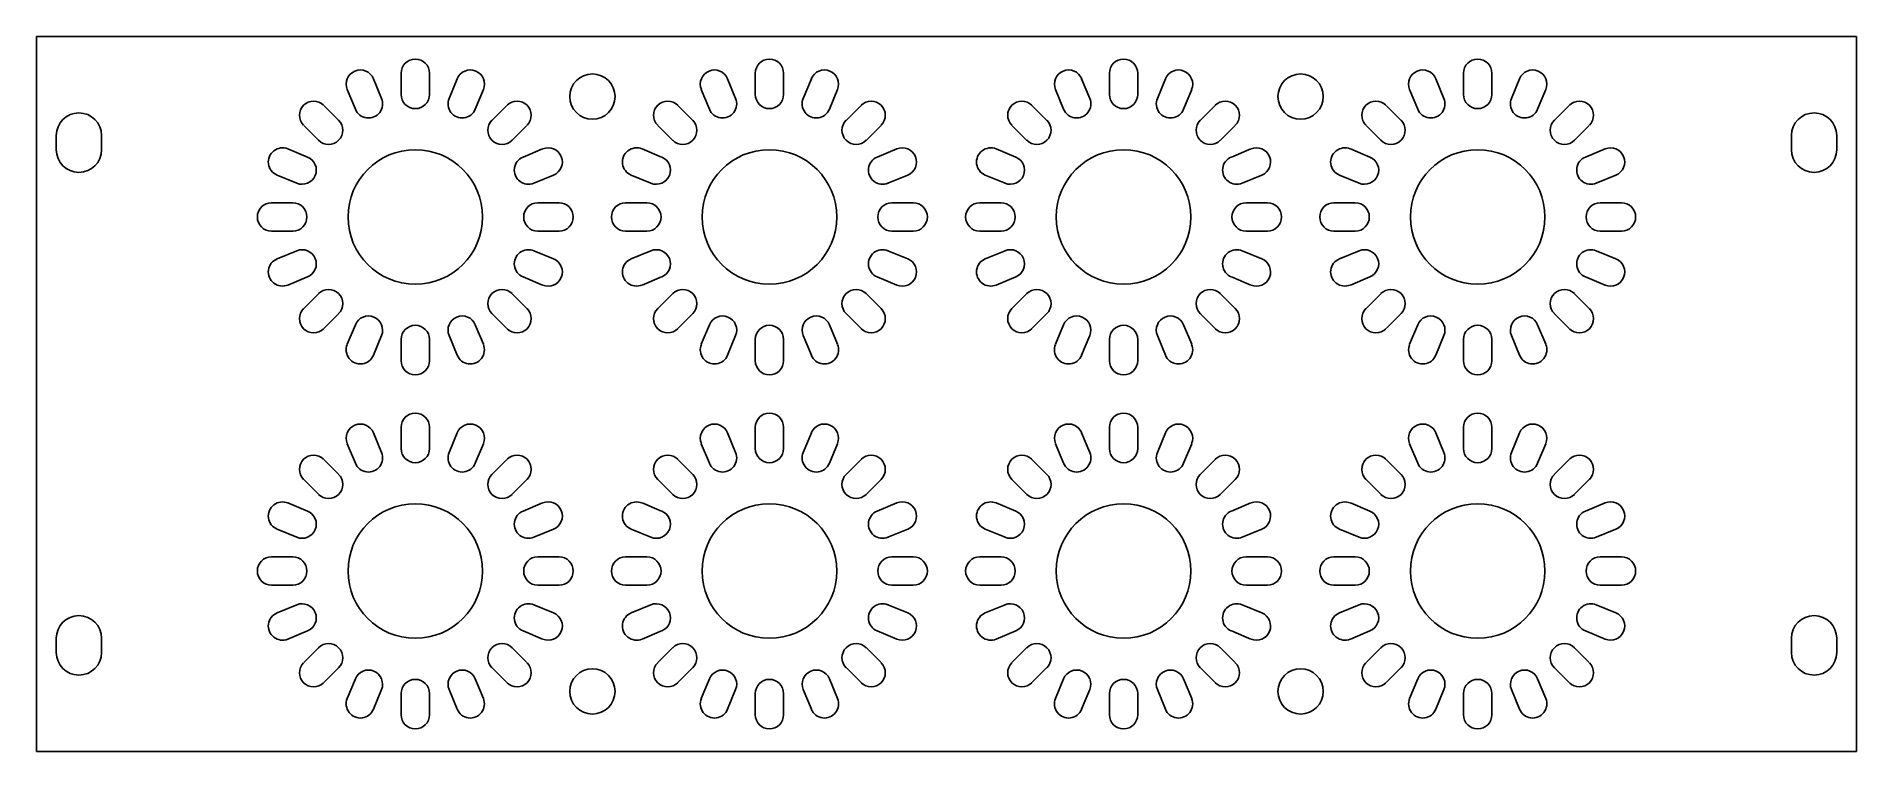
# Model space of a CAD drawing. Header units: millimetres. Extents: x -64 to 64, y -25 to 25.
import ezdxf

# ---------------------------------------------------------------- set-up
doc = ezdxf.new("R2010")
doc.units = ezdxf.units.MM

msp = doc.modelspace()

# ---------------------------------------------------------------- linework, layer by layer
at = {"color": 7, "linetype": 'Continuous', "lineweight": 25}
for p, q in [((64.25, 25.25), (-64.25, 25.25)), ((-64.25, 25.25), (-64.25, -25.25)), ((64.25, -25.25), (64.25, 25.25)), ((-40.46, 22.26), (-39.89, 20.87)), ((-38.5, 22.65), (-38.5, 21.15)), ((-36.5, 22.65), (-36.5, 21.15)), ((-34.54, 22.26), (-35.11, 20.87)), ((-15.46, 22.26), (-14.89, 20.87)), ((-13.5, 22.65), (-13.5, 21.15)), ((-11.5, 22.65), (-11.5, 21.15)), ((-9.54, 22.26), (-10.11, 20.87)), ((9.54, 22.26), (10.11, 20.87)), ((11.5, 22.65), (11.5, 21.15)), ((13.5, 22.65), (13.5, 21.15)), ((15.46, 22.26), (14.89, 20.87)), ((34.54, 22.26), (35.11, 20.87)), ((36.5, 22.65), (36.5, 21.15)), ((38.5, 22.65), (38.5, 21.15)), ((40.46, 22.26), (39.89, 20.87)), ((-42.31, 21.49), (-41.73, 20.11)), ((-32.69, 21.49), (-33.27, 20.11)), ((-17.31, 21.49), (-16.73, 20.11)), ((-7.69, 21.49), (-8.27, 20.11)), ((7.69, 21.49), (8.27, 20.11)), ((17.31, 21.49), (16.73, 20.11)), ((32.69, 21.49), (33.27, 20.11)), ((42.31, 21.49), (41.73, 20.11)), ((-43.97, 20.38), (-42.91, 19.32)), ((-31.03, 20.38), (-32.09, 19.32)), ((-18.97, 20.38), (-17.91, 19.32)), ((-6.03, 20.38), (-7.09, 19.32)), ((6.03, 20.38), (7.09, 19.32)), ((18.97, 20.38), (17.91, 19.32)), ((31.03, 20.38), (32.09, 19.32)), ((43.97, 20.38), (42.91, 19.32)), ((-62.85, 17.25), (-62.85, 18.25)), ((-59.65, 17.25), (-59.65, 18.25)), ((-45.38, 18.97), (-44.32, 17.91)), ((-29.62, 18.97), (-30.68, 17.91)), ((-20.38, 18.97), (-19.32, 17.91)), ((-4.62, 18.97), (-5.68, 17.91)), ((4.62, 18.97), (5.68, 17.91)), ((20.38, 18.97), (19.32, 17.91)), ((29.62, 18.97), (30.68, 17.91)), ((45.38, 18.97), (44.32, 17.91)), ((59.65, 17.25), (59.65, 18.25)), ((62.85, 17.25), (62.85, 18.25)), ((-46.49, 17.31), (-45.11, 16.73)), ((-28.51, 17.31), (-29.89, 16.73)), ((-21.49, 17.31), (-20.11, 16.73)), ((-3.51, 17.31), (-4.89, 16.73)), ((3.51, 17.31), (4.89, 16.73)), ((21.49, 17.31), (20.11, 16.73)), ((28.51, 17.31), (29.89, 16.73)), ((46.49, 17.31), (45.11, 16.73)), ((-47.26, 15.46), (-45.87, 14.89)), ((-27.74, 15.46), (-29.13, 14.89)), ((-22.26, 15.46), (-20.87, 14.89)), ((-2.74, 15.46), (-4.13, 14.89)), ((2.74, 15.46), (4.13, 14.89)), ((22.26, 15.46), (20.87, 14.89)), ((27.74, 15.46), (29.13, 14.89)), ((47.26, 15.46), (45.87, 14.89)), ((-47.65, 13.5), (-46.15, 13.5)), ((-27.35, 13.5), (-28.85, 13.5)), ((-22.65, 13.5), (-21.15, 13.5)), ((-2.35, 13.5), (-3.85, 13.5)), ((2.35, 13.5), (3.85, 13.5)), ((22.65, 13.5), (21.15, 13.5)), ((27.35, 13.5), (28.85, 13.5)), ((47.65, 13.5), (46.15, 13.5)), ((-47.65, 11.5), (-46.15, 11.5)), ((-27.35, 11.5), (-28.85, 11.5)), ((-22.65, 11.5), (-21.15, 11.5)), ((-2.35, 11.5), (-3.85, 11.5)), ((2.35, 11.5), (3.85, 11.5)), ((22.65, 11.5), (21.15, 11.5)), ((27.35, 11.5), (28.85, 11.5)), ((47.65, 11.5), (46.15, 11.5)), ((-47.26, 9.54), (-45.87, 10.11)), ((-27.74, 9.54), (-29.13, 10.11)), ((-22.26, 9.54), (-20.87, 10.11)), ((-2.74, 9.54), (-4.13, 10.11)), ((2.74, 9.54), (4.13, 10.11)), ((22.26, 9.54), (20.87, 10.11)), ((27.74, 9.54), (29.13, 10.11)), ((47.26, 9.54), (45.87, 10.11)), ((-46.49, 7.69), (-45.11, 8.27)), ((-28.51, 7.69), (-29.89, 8.27)), ((-21.49, 7.69), (-20.11, 8.27)), ((-3.51, 7.69), (-4.89, 8.27)), ((3.51, 7.69), (4.89, 8.27)), ((21.49, 7.69), (20.11, 8.27)), ((28.51, 7.69), (29.89, 8.27)), ((46.49, 7.69), (45.11, 8.27)), ((-45.38, 6.03), (-44.32, 7.09)), ((-29.62, 6.03), (-30.68, 7.09)), ((-20.38, 6.03), (-19.32, 7.09)), ((-4.62, 6.03), (-5.68, 7.09)), ((4.62, 6.03), (5.68, 7.09)), ((20.38, 6.03), (19.32, 7.09)), ((29.62, 6.03), (30.68, 7.09)), ((45.38, 6.03), (44.32, 7.09)), ((-43.97, 4.62), (-42.91, 5.68)), ((-31.03, 4.62), (-32.09, 5.68)), ((-18.97, 4.62), (-17.91, 5.68)), ((-6.03, 4.62), (-7.09, 5.68)), ((6.03, 4.62), (7.09, 5.68)), ((18.97, 4.62), (17.91, 5.68)), ((31.03, 4.62), (32.09, 5.68)), ((43.97, 4.62), (42.91, 5.68)), ((-42.31, 3.51), (-41.73, 4.89)), ((-40.46, 2.74), (-39.89, 4.13)), ((-34.54, 2.74), (-35.11, 4.13)), ((-32.69, 3.51), (-33.27, 4.89)), ((-17.31, 3.51), (-16.73, 4.89)), ((-15.46, 2.74), (-14.89, 4.13)), ((-9.54, 2.74), (-10.11, 4.13)), ((-7.69, 3.51), (-8.27, 4.89)), ((7.69, 3.51), (8.27, 4.89)), ((9.54, 2.74), (10.11, 4.13)), ((15.46, 2.74), (14.89, 4.13)), ((17.31, 3.51), (16.73, 4.89)), ((32.69, 3.51), (33.27, 4.89)), ((34.54, 2.74), (35.11, 4.13)), ((40.46, 2.74), (39.89, 4.13)), ((42.31, 3.51), (41.73, 4.89)), ((-38.5, 2.35), (-38.5, 3.85)), ((-36.5, 2.35), (-36.5, 3.85)), ((-13.5, 2.35), (-13.5, 3.85)), ((-11.5, 2.35), (-11.5, 3.85)), ((11.5, 2.35), (11.5, 3.85)), ((13.5, 2.35), (13.5, 3.85)), ((36.5, 2.35), (36.5, 3.85)), ((38.5, 2.35), (38.5, 3.85)), ((-38.5, -2.35), (-38.5, -3.85)), ((-36.5, -2.35), (-36.5, -3.85)), ((-13.5, -2.35), (-13.5, -3.85)), ((-11.5, -2.35), (-11.5, -3.85)), ((11.5, -2.35), (11.5, -3.85)), ((13.5, -2.35), (13.5, -3.85)), ((36.5, -2.35), (36.5, -3.85)), ((38.5, -2.35), (38.5, -3.85)), ((-42.31, -3.51), (-41.73, -4.89)), ((-40.46, -2.74), (-39.89, -4.13)), ((-34.54, -2.74), (-35.11, -4.13)), ((-32.69, -3.51), (-33.27, -4.89)), ((-17.31, -3.51), (-16.73, -4.89)), ((-15.46, -2.74), (-14.89, -4.13)), ((-9.54, -2.74), (-10.11, -4.13)), ((-7.69, -3.51), (-8.27, -4.89)), ((7.69, -3.51), (8.27, -4.89)), ((9.54, -2.74), (10.11, -4.13)), ((15.46, -2.74), (14.89, -4.13)), ((17.31, -3.51), (16.73, -4.89)), ((32.69, -3.51), (33.27, -4.89)), ((34.54, -2.74), (35.11, -4.13)), ((40.46, -2.74), (39.89, -4.13)), ((42.31, -3.51), (41.73, -4.89)), ((-43.97, -4.62), (-42.91, -5.68)), ((-31.03, -4.62), (-32.09, -5.68)), ((-18.97, -4.62), (-17.91, -5.68)), ((-6.03, -4.62), (-7.09, -5.68)), ((6.03, -4.62), (7.09, -5.68)), ((18.97, -4.62), (17.91, -5.68)), ((31.03, -4.62), (32.09, -5.68)), ((43.97, -4.62), (42.91, -5.68)), ((-45.38, -6.03), (-44.32, -7.09)), ((-29.62, -6.03), (-30.68, -7.09)), ((-20.38, -6.03), (-19.32, -7.09)), ((-4.62, -6.03), (-5.68, -7.09)), ((4.62, -6.03), (5.68, -7.09)), ((20.38, -6.03), (19.32, -7.09)), ((29.62, -6.03), (30.68, -7.09)), ((45.38, -6.03), (44.32, -7.09)), ((-46.49, -7.69), (-45.11, -8.27)), ((-28.51, -7.69), (-29.89, -8.27)), ((-21.49, -7.69), (-20.11, -8.27)), ((-3.51, -7.69), (-4.89, -8.27)), ((3.51, -7.69), (4.89, -8.27)), ((21.49, -7.69), (20.11, -8.27)), ((28.51, -7.69), (29.89, -8.27)), ((46.49, -7.69), (45.11, -8.27)), ((-47.26, -9.54), (-45.87, -10.11)), ((-27.74, -9.54), (-29.13, -10.11)), ((-22.26, -9.54), (-20.87, -10.11)), ((-2.74, -9.54), (-4.13, -10.11)), ((2.74, -9.54), (4.13, -10.11)), ((22.26, -9.54), (20.87, -10.11)), ((27.74, -9.54), (29.13, -10.11)), ((47.26, -9.54), (45.87, -10.11)), ((-47.65, -11.5), (-46.15, -11.5)), ((-27.35, -11.5), (-28.85, -11.5)), ((-22.65, -11.5), (-21.15, -11.5)), ((-2.35, -11.5), (-3.85, -11.5)), ((2.35, -11.5), (3.85, -11.5)), ((22.65, -11.5), (21.15, -11.5)), ((27.35, -11.5), (28.85, -11.5)), ((47.65, -11.5), (46.15, -11.5)), ((-47.65, -13.5), (-46.15, -13.5)), ((-27.35, -13.5), (-28.85, -13.5)), ((-22.65, -13.5), (-21.15, -13.5)), ((-2.35, -13.5), (-3.85, -13.5)), ((2.35, -13.5), (3.85, -13.5)), ((22.65, -13.5), (21.15, -13.5)), ((27.35, -13.5), (28.85, -13.5)), ((47.65, -13.5), (46.15, -13.5)), ((-47.26, -15.46), (-45.87, -14.89)), ((-27.74, -15.46), (-29.13, -14.89)), ((-22.26, -15.46), (-20.87, -14.89)), ((-2.74, -15.46), (-4.13, -14.89)), ((2.74, -15.46), (4.13, -14.89)), ((22.26, -15.46), (20.87, -14.89)), ((27.74, -15.46), (29.13, -14.89)), ((47.26, -15.46), (45.87, -14.89)), ((-62.85, -17.25), (-62.85, -18.25)), ((-59.65, -17.25), (-59.65, -18.25)), ((-46.49, -17.31), (-45.11, -16.73)), ((-45.38, -18.97), (-44.32, -17.91)), ((-29.62, -18.97), (-30.68, -17.91)), ((-28.51, -17.31), (-29.89, -16.73)), ((-21.49, -17.31), (-20.11, -16.73)), ((-20.38, -18.97), (-19.32, -17.91)), ((-4.62, -18.97), (-5.68, -17.91)), ((-3.51, -17.31), (-4.89, -16.73)), ((3.51, -17.31), (4.89, -16.73)), ((4.62, -18.97), (5.68, -17.91)), ((20.38, -18.97), (19.32, -17.91)), ((21.49, -17.31), (20.11, -16.73)), ((28.51, -17.31), (29.89, -16.73)), ((29.62, -18.97), (30.68, -17.91)), ((45.38, -18.97), (44.32, -17.91)), ((46.49, -17.31), (45.11, -16.73)), ((59.65, -17.25), (59.65, -18.25)), ((62.85, -17.25), (62.85, -18.25)), ((-43.97, -20.38), (-42.91, -19.32)), ((-42.31, -21.49), (-41.73, -20.11)), ((-32.69, -21.49), (-33.27, -20.11)), ((-31.03, -20.38), (-32.09, -19.32)), ((-18.97, -20.38), (-17.91, -19.32)), ((-17.31, -21.49), (-16.73, -20.11)), ((-7.69, -21.49), (-8.27, -20.11)), ((-6.03, -20.38), (-7.09, -19.32)), ((6.03, -20.38), (7.09, -19.32)), ((7.69, -21.49), (8.27, -20.11)), ((17.31, -21.49), (16.73, -20.11)), ((18.97, -20.38), (17.91, -19.32)), ((31.03, -20.38), (32.09, -19.32)), ((32.69, -21.49), (33.27, -20.11)), ((42.31, -21.49), (41.73, -20.11)), ((43.97, -20.38), (42.91, -19.32)), ((-40.46, -22.26), (-39.89, -20.87)), ((-38.5, -22.65), (-38.5, -21.15)), ((-36.5, -22.65), (-36.5, -21.15)), ((-34.54, -22.26), (-35.11, -20.87)), ((-15.46, -22.26), (-14.89, -20.87)), ((-13.5, -22.65), (-13.5, -21.15)), ((-11.5, -22.65), (-11.5, -21.15)), ((-9.54, -22.26), (-10.11, -20.87)), ((9.54, -22.26), (10.11, -20.87)), ((11.5, -22.65), (11.5, -21.15)), ((13.5, -22.65), (13.5, -21.15)), ((15.46, -22.26), (14.89, -20.87)), ((34.54, -22.26), (35.11, -20.87)), ((36.5, -22.65), (36.5, -21.15)), ((38.5, -22.65), (38.5, -21.15)), ((40.46, -22.26), (39.89, -20.87)), ((-64.25, -25.25), (64.25, -25.25))]:
    msp.add_line(p, q, dxfattribs=at)
for centre, radius in [((-25, 21), 1.6), ((25, 21), 1.6), ((-37.5, 12.5), 4.75), ((-12.5, 12.5), 4.75), ((12.5, 12.5), 4.75), ((37.5, 12.5), 4.75), ((-37.5, -12.5), 4.75), ((-12.5, -12.5), 4.75), ((12.5, -12.5), 4.75), ((37.5, -12.5), 4.75), ((-25, -21), 1.6), ((25, -21), 1.6)]:
    msp.add_circle(centre, radius, dxfattribs=at)
for centre, radius, start, end in [((-37.5, 22.65), 1, 0, 180), ((-12.5, 22.65), 1, 0, 180), ((12.5, 22.65), 1, 0, 180), ((37.5, 22.65), 1, 0, 180), ((-41.38, 21.88), 1, 22.5, 202.5), ((-33.62, 21.88), 1, 337.5, 157.5), ((-16.38, 21.88), 1, 22.5, 202.5), ((-8.62, 21.88), 1, 337.5, 157.5), ((8.62, 21.88), 1, 22.5, 202.5), ((16.38, 21.88), 1, 337.5, 157.5), ((33.62, 21.88), 1, 22.5, 202.5), ((41.38, 21.88), 1, 337.5, 157.5), ((-44.68, 19.68), 1, 45, 225), ((-40.81, 20.49), 1, 202.5, 22.5), ((-37.5, 21.15), 1, 180, 0), ((-34.19, 20.49), 1, 157.5, 337.5), ((-30.32, 19.68), 1, 315, 135), ((-19.68, 19.68), 1, 45, 225), ((-15.81, 20.49), 1, 202.5, 22.5), ((-12.5, 21.15), 1, 180, 0), ((-9.19, 20.49), 1, 157.5, 337.5), ((-5.32, 19.68), 1, 315, 135), ((5.32, 19.68), 1, 45, 225), ((9.19, 20.49), 1, 202.5, 22.5), ((12.5, 21.15), 1, 180, 0), ((15.81, 20.49), 1, 157.5, 337.5), ((19.68, 19.68), 1, 315, 135), ((30.32, 19.68), 1, 45, 225), ((34.19, 20.49), 1, 202.5, 22.5), ((37.5, 21.15), 1, 180, 0), ((40.81, 20.49), 1, 157.5, 337.5), ((44.68, 19.68), 1, 315, 135), ((-61.25, 18.25), 1.6, 0, 180), ((-43.62, 18.62), 1, 225, 45), ((-31.38, 18.62), 1, 135, 315), ((-18.62, 18.62), 1, 225, 45), ((-6.38, 18.62), 1, 135, 315), ((6.38, 18.62), 1, 225, 45), ((18.62, 18.62), 1, 135, 315), ((31.38, 18.62), 1, 225, 45), ((43.62, 18.62), 1, 135, 315), ((61.25, 18.25), 1.6, 0, 180), ((-61.25, 17.25), 1.6, 180, 0), ((-46.88, 16.38), 1, 67.5, 247.5), ((-45.49, 15.81), 1, 247.5, 67.5), ((-29.51, 15.81), 1, 112.5, 292.5), ((-28.12, 16.38), 1, 292.5, 112.5), ((-21.88, 16.38), 1, 67.5, 247.5), ((-20.49, 15.81), 1, 247.5, 67.5), ((-4.51, 15.81), 1, 112.5, 292.5), ((-3.12, 16.38), 1, 292.5, 112.5), ((3.12, 16.38), 1, 67.5, 247.5), ((4.51, 15.81), 1, 247.5, 67.5), ((20.49, 15.81), 1, 112.5, 292.5), ((21.88, 16.38), 1, 292.5, 112.5), ((28.12, 16.38), 1, 67.5, 247.5), ((29.51, 15.81), 1, 247.5, 67.5), ((45.49, 15.81), 1, 112.5, 292.5), ((46.88, 16.38), 1, 292.5, 112.5), ((61.25, 17.25), 1.6, 180, 0), ((-47.65, 12.5), 1, 90, 270), ((-46.15, 12.5), 1, 270, 90), ((-28.85, 12.5), 1, 90, 270), ((-27.35, 12.5), 1, 270, 90), ((-22.65, 12.5), 1, 90, 270), ((-21.15, 12.5), 1, 270, 90), ((-3.85, 12.5), 1, 90, 270), ((-2.35, 12.5), 1, 270, 90), ((2.35, 12.5), 1, 90, 270), ((3.85, 12.5), 1, 270, 90), ((21.15, 12.5), 1, 90, 270), ((22.65, 12.5), 1, 270, 90), ((27.35, 12.5), 1, 90, 270), ((28.85, 12.5), 1, 270, 90), ((46.15, 12.5), 1, 90, 270), ((47.65, 12.5), 1, 270, 90), ((-46.88, 8.62), 1, 112.5, 292.5), ((-45.49, 9.19), 1, 292.5, 112.5), ((-29.51, 9.19), 1, 67.5, 247.5), ((-28.12, 8.62), 1, 247.5, 67.5), ((-21.88, 8.62), 1, 112.5, 292.5), ((-20.49, 9.19), 1, 292.5, 112.5), ((-4.51, 9.19), 1, 67.5, 247.5), ((-3.12, 8.62), 1, 247.5, 67.5), ((3.12, 8.62), 1, 112.5, 292.5), ((4.51, 9.19), 1, 292.5, 112.5), ((20.49, 9.19), 1, 67.5, 247.5), ((21.88, 8.62), 1, 247.5, 67.5), ((28.12, 8.62), 1, 112.5, 292.5), ((29.51, 9.19), 1, 292.5, 112.5), ((45.49, 9.19), 1, 67.5, 247.5), ((46.88, 8.62), 1, 247.5, 67.5), ((-43.62, 6.38), 1, 315, 135), ((-31.38, 6.38), 1, 45, 225), ((-18.62, 6.38), 1, 315, 135), ((-6.38, 6.38), 1, 45, 225), ((6.38, 6.38), 1, 315, 135), ((18.62, 6.38), 1, 45, 225), ((31.38, 6.38), 1, 315, 135), ((43.62, 6.38), 1, 45, 225), ((-44.68, 5.32), 1, 135, 315), ((-40.81, 4.51), 1, 337.5, 157.5), ((-34.19, 4.51), 1, 22.5, 202.5), ((-30.32, 5.32), 1, 225, 45), ((-19.68, 5.32), 1, 135, 315), ((-15.81, 4.51), 1, 337.5, 157.5), ((-9.19, 4.51), 1, 22.5, 202.5), ((-5.32, 5.32), 1, 225, 45), ((5.32, 5.32), 1, 135, 315), ((9.19, 4.51), 1, 337.5, 157.5), ((15.81, 4.51), 1, 22.5, 202.5), ((19.68, 5.32), 1, 225, 45), ((30.32, 5.32), 1, 135, 315), ((34.19, 4.51), 1, 337.5, 157.5), ((40.81, 4.51), 1, 22.5, 202.5), ((44.68, 5.32), 1, 225, 45), ((-37.5, 3.85), 1, 0, 180), ((-12.5, 3.85), 1, 0, 180), ((12.5, 3.85), 1, 0, 180), ((37.5, 3.85), 1, 0, 180), ((-41.38, 3.12), 1, 157.5, 337.5), ((-33.62, 3.12), 1, 202.5, 22.5), ((-16.38, 3.12), 1, 157.5, 337.5), ((-8.62, 3.12), 1, 202.5, 22.5), ((8.62, 3.12), 1, 157.5, 337.5), ((16.38, 3.12), 1, 202.5, 22.5), ((33.62, 3.12), 1, 157.5, 337.5), ((41.38, 3.12), 1, 202.5, 22.5), ((-37.5, 2.35), 1, 180, 0), ((-12.5, 2.35), 1, 180, 0), ((12.5, 2.35), 1, 180, 0), ((37.5, 2.35), 1, 180, 0), ((-41.38, -3.12), 1, 22.5, 202.5), ((-37.5, -2.35), 1, 0, 180), ((-33.62, -3.12), 1, 337.5, 157.5), ((-16.38, -3.12), 1, 22.5, 202.5), ((-12.5, -2.35), 1, 0, 180), ((-8.62, -3.12), 1, 337.5, 157.5), ((8.62, -3.12), 1, 22.5, 202.5), ((12.5, -2.35), 1, 0, 180), ((16.38, -3.12), 1, 337.5, 157.5), ((33.62, -3.12), 1, 22.5, 202.5), ((37.5, -2.35), 1, 0, 180), ((41.38, -3.12), 1, 337.5, 157.5), ((-37.5, -3.85), 1, 180, 0), ((-12.5, -3.85), 1, 180, 0), ((12.5, -3.85), 1, 180, 0), ((37.5, -3.85), 1, 180, 0), ((-44.68, -5.32), 1, 45, 225), ((-40.81, -4.51), 1, 202.5, 22.5), ((-34.19, -4.51), 1, 157.5, 337.5), ((-30.32, -5.32), 1, 315, 135), ((-19.68, -5.32), 1, 45, 225), ((-15.81, -4.51), 1, 202.5, 22.5), ((-9.19, -4.51), 1, 157.5, 337.5), ((-5.32, -5.32), 1, 315, 135), ((5.32, -5.32), 1, 45, 225), ((9.19, -4.51), 1, 202.5, 22.5), ((15.81, -4.51), 1, 157.5, 337.5), ((19.68, -5.32), 1, 315, 135), ((30.32, -5.32), 1, 45, 225), ((34.19, -4.51), 1, 202.5, 22.5), ((40.81, -4.51), 1, 157.5, 337.5), ((44.68, -5.32), 1, 315, 135), ((-43.62, -6.38), 1, 225, 45), ((-31.38, -6.38), 1, 135, 315), ((-18.62, -6.38), 1, 225, 45), ((-6.38, -6.38), 1, 135, 315), ((6.38, -6.38), 1, 225, 45), ((18.62, -6.38), 1, 135, 315), ((31.38, -6.38), 1, 225, 45), ((43.62, -6.38), 1, 135, 315), ((-46.88, -8.62), 1, 67.5, 247.5), ((-28.12, -8.62), 1, 292.5, 112.5), ((-21.88, -8.62), 1, 67.5, 247.5), ((-3.12, -8.62), 1, 292.5, 112.5), ((3.12, -8.62), 1, 67.5, 247.5), ((21.88, -8.62), 1, 292.5, 112.5), ((28.12, -8.62), 1, 67.5, 247.5), ((46.88, -8.62), 1, 292.5, 112.5), ((-45.49, -9.19), 1, 247.5, 67.5), ((-29.51, -9.19), 1, 112.5, 292.5), ((-20.49, -9.19), 1, 247.5, 67.5), ((-4.51, -9.19), 1, 112.5, 292.5), ((4.51, -9.19), 1, 247.5, 67.5), ((20.49, -9.19), 1, 112.5, 292.5), ((29.51, -9.19), 1, 247.5, 67.5), ((45.49, -9.19), 1, 112.5, 292.5), ((-47.65, -12.5), 1, 90, 270), ((-46.15, -12.5), 1, 270, 90), ((-28.85, -12.5), 1, 90, 270), ((-27.35, -12.5), 1, 270, 90), ((-22.65, -12.5), 1, 90, 270), ((-21.15, -12.5), 1, 270, 90), ((-3.85, -12.5), 1, 90, 270), ((-2.35, -12.5), 1, 270, 90), ((2.35, -12.5), 1, 90, 270), ((3.85, -12.5), 1, 270, 90), ((21.15, -12.5), 1, 90, 270), ((22.65, -12.5), 1, 270, 90), ((27.35, -12.5), 1, 90, 270), ((28.85, -12.5), 1, 270, 90), ((46.15, -12.5), 1, 90, 270), ((47.65, -12.5), 1, 270, 90), ((-45.49, -15.81), 1, 292.5, 112.5), ((-29.51, -15.81), 1, 67.5, 247.5), ((-20.49, -15.81), 1, 292.5, 112.5), ((-4.51, -15.81), 1, 67.5, 247.5), ((4.51, -15.81), 1, 292.5, 112.5), ((20.49, -15.81), 1, 67.5, 247.5), ((29.51, -15.81), 1, 292.5, 112.5), ((45.49, -15.81), 1, 67.5, 247.5), ((-61.25, -17.25), 1.6, 0, 180), ((-46.88, -16.38), 1, 112.5, 292.5), ((-28.12, -16.38), 1, 247.5, 67.5), ((-21.88, -16.38), 1, 112.5, 292.5), ((-3.12, -16.38), 1, 247.5, 67.5), ((3.12, -16.38), 1, 112.5, 292.5), ((21.88, -16.38), 1, 247.5, 67.5), ((28.12, -16.38), 1, 112.5, 292.5), ((46.88, -16.38), 1, 247.5, 67.5), ((61.25, -17.25), 1.6, 0, 180), ((-43.62, -18.62), 1, 315, 135), ((-31.38, -18.62), 1, 45, 225), ((-18.62, -18.62), 1, 315, 135), ((-6.38, -18.62), 1, 45, 225), ((6.38, -18.62), 1, 315, 135), ((18.62, -18.62), 1, 45, 225), ((31.38, -18.62), 1, 315, 135), ((43.62, -18.62), 1, 45, 225), ((-61.25, -18.25), 1.6, 180, 0), ((-44.68, -19.68), 1, 135, 315), ((-30.32, -19.68), 1, 225, 45), ((-19.68, -19.68), 1, 135, 315), ((-5.32, -19.68), 1, 225, 45), ((5.32, -19.68), 1, 135, 315), ((19.68, -19.68), 1, 225, 45), ((30.32, -19.68), 1, 135, 315), ((44.68, -19.68), 1, 225, 45), ((61.25, -18.25), 1.6, 180, 0), ((-40.81, -20.49), 1, 337.5, 157.5), ((-37.5, -21.15), 1, 0, 180), ((-34.19, -20.49), 1, 22.5, 202.5), ((-15.81, -20.49), 1, 337.5, 157.5), ((-12.5, -21.15), 1, 0, 180), ((-9.19, -20.49), 1, 22.5, 202.5), ((9.19, -20.49), 1, 337.5, 157.5), ((12.5, -21.15), 1, 0, 180), ((15.81, -20.49), 1, 22.5, 202.5), ((34.19, -20.49), 1, 337.5, 157.5), ((37.5, -21.15), 1, 0, 180), ((40.81, -20.49), 1, 22.5, 202.5), ((-41.38, -21.88), 1, 157.5, 337.5), ((-33.62, -21.88), 1, 202.5, 22.5), ((-16.38, -21.88), 1, 157.5, 337.5), ((-8.62, -21.88), 1, 202.5, 22.5), ((8.62, -21.88), 1, 157.5, 337.5), ((16.38, -21.88), 1, 202.5, 22.5), ((33.62, -21.88), 1, 157.5, 337.5), ((41.38, -21.88), 1, 202.5, 22.5), ((-37.5, -22.65), 1, 180, 0), ((-12.5, -22.65), 1, 180, 0), ((12.5, -22.65), 1, 180, 0), ((37.5, -22.65), 1, 180, 0)]:
    msp.add_arc(centre, radius, start, end, dxfattribs=at)

doc.saveas('drawing.dxf')
